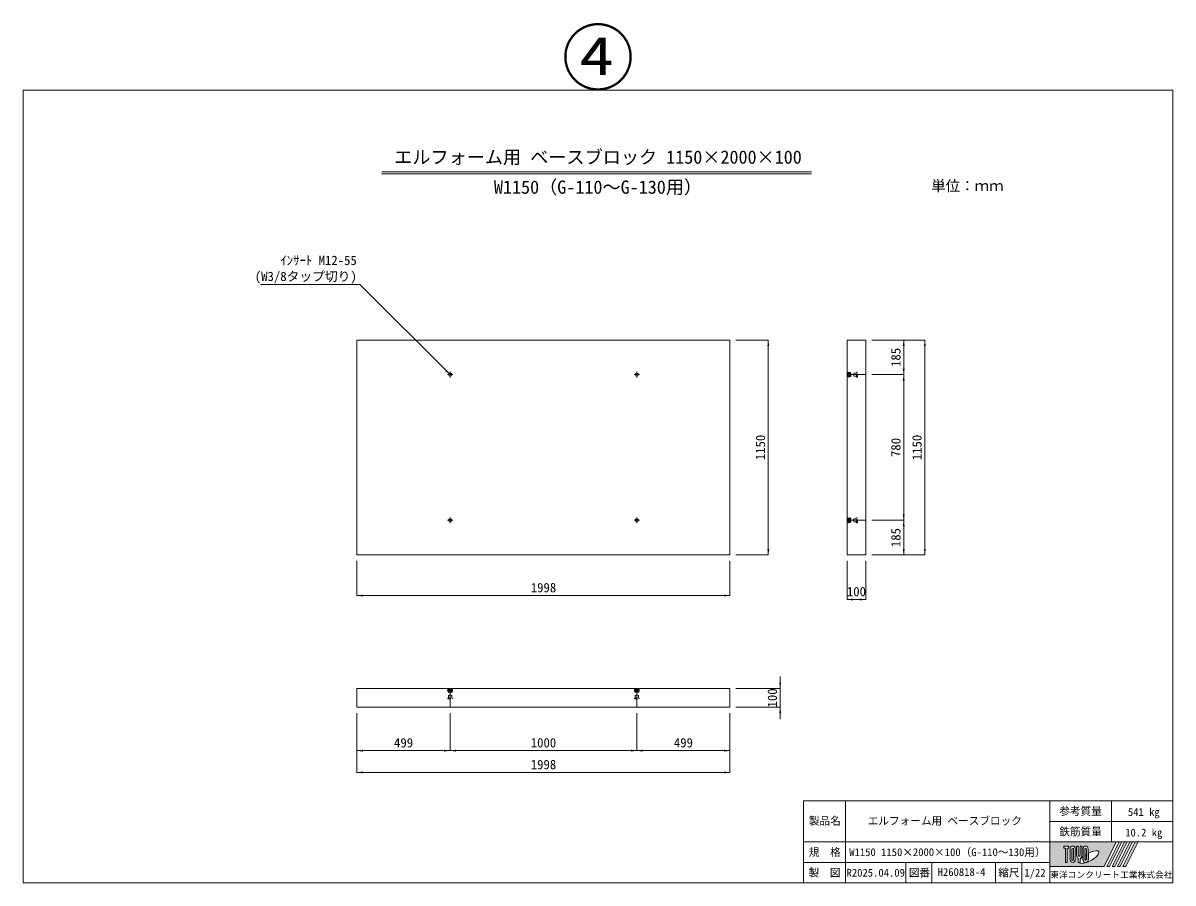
# Model space of a CAD drawing. Units: millimetres at full size; some dimension numbers follow another scale. Extents: x 48 to 43288, y -58809 to -8936.
# Drawn here: x 22296 to 28456, y -35691 to -31085 of the extents above; entities that cross this region are included whole.
import ezdxf
from ezdxf.enums import TextEntityAlignment as Align

# ---------------------------------------------------------------- set-up
doc = ezdxf.new("R2010")
doc.units = ezdxf.units.MM
doc.header["$LTSCALE"] = 75
doc.linetypes.add('USER2', pattern=[8.5725, 5.715, -0.9525, 0.9525, -0.9525])
doc.linetypes.add('USER3', pattern=[0.405, 0.225, -0.18])
for name, color, linetype, lineweight in [('_0-0_', 7, 'Continuous', 9), ('寸法線', 7, 'Continuous', 9), ('引出線', 4, 'Continuous', 9), ('本体', 7, 'Continuous', 9), ('枠', 5, 'Continuous', 5), ('補助線', 8, 'Continuous', 13), ('ｲﾝｻｰﾄ', 3, 'USER3', 5)]:
    doc.layers.add(name, color=color, linetype=linetype, lineweight=lineweight)
doc.styles.add('ＭＳ ゴシック', font='')
doc.styles.get('ＭＳ ゴシック').set_extended_font_data('MS Gothic')

# ---------------------------------------------------------------- blocks, each defined once
blk = doc.blocks.new('filled_arrow')
at = {"color": 0, "linetype": 'Continuous', "lineweight": -2}
blk.add_solid([(7.5, 1.25), (0, 0), (7.5, -1.25)], dxfattribs=at)

msp = doc.modelspace()

# ---------------------------------------------------------------- hatches: boundary and pattern name
at = {"layer": '枠'}
h = msp.add_hatch(color=7, dxfattribs=at)
h.paths.add_polyline_path([(27795.53, -35470.69), (27795.53, -35602.69), (28085.93, -35602.69), (28151.93, -35470.69)])
edge = h.paths.add_edge_path(flags=16)
edge.add_ellipse((28006.38, -35551.95), major_axis=(51.71744, 28.94828), ratio=0.34714734178397555, start_angle=-144.31121551620186, end_angle=72.18990366954966, ccw=False)
edge.add_ellipse((27987.23, -35564.45), major_axis=(-0, 17.6), ratio=0.8463541477272727, start_angle=-160.70345668549393, end_angle=-90.0000000000355)
edge.add_line((28002.13, -35564.45), (28002.13, -35530.9))
edge = h.paths.add_edge_path(flags=16)
edge.add_ellipse((27987.23, -35508.94), major_axis=(-0, 16.24615), ratio=0.8463541586519492, start_angle=-89.99999999999534, end_angle=90.00000000000472, ccw=False)
edge.add_line((28000.98, -35508.94), (28000.98, -35564.45))
edge.add_ellipse((27987.23, -35564.45), major_axis=(0, 16.24615), ratio=0.8463541586519492, start_angle=90.00000000001296, end_angle=-89.99999999998693, ccw=False)
edge.add_line((27973.48, -35564.45), (27973.48, -35508.94))
edge = h.paths.add_edge_path(flags=16)
edge.add_line((27991.81, -35508.94), (27991.81, -35564.45))
edge.add_ellipse((27987.23, -35564.45), major_axis=(-0, 5.41538), ratio=0.8463540450032638, start_angle=89.99999999996146, end_angle=-90.00000000003905, ccw=False)
edge.add_line((27982.65, -35564.45), (27982.65, -35508.94))
edge.add_ellipse((27987.23, -35508.94), major_axis=(-0, 5.41538), ratio=0.8463540450032638, start_angle=-90.0000000000768, end_angle=89.99999999992292, ccw=False)
edge = h.paths.add_edge_path(flags=16)
edge.add_line((27990.67, -35537.31), (27990.67, -35564.45))
edge.add_ellipse((27987.23, -35564.45), major_axis=(0, 4.06154), ratio=0.8463542628432875, start_angle=90.00000000015393, end_angle=-89.99999999984641, ccw=False)
edge.add_line((27983.79, -35564.45), (27983.79, -35541.75))
edge.add_ellipse((28006.38, -35551.95), major_axis=(51.71744, 28.94828), ratio=0.34714734178397555, start_angle=107.79174141112844, end_angle=126.4713182157434, ccw=False)
edge = h.paths.add_edge_path(flags=16)
edge.add_line((27966.6, -35492.69), (27966.6, -35542.45))
edge.add_ellipse((27952.85, -35542.45), major_axis=(0, 16.24615), ratio=0.8463541586519492, start_angle=-163.3411666406821, end_angle=-89.99999999999164, ccw=False)
edge.add_line((27957.44, -35557.76), (27957.44, -35580.69))
edge.add_line((27957.44, -35580.69), (27948.27, -35580.69))
edge.add_line((27948.27, -35580.69), (27948.27, -35557.76))
edge.add_ellipse((27952.85, -35542.45), major_axis=(-0, 16.24615), ratio=0.8463541586519492, start_angle=89.99999999999187, end_angle=163.34116664068213, ccw=False)
edge.add_line((27939.1, -35542.45), (27939.1, -35492.69))
edge.add_line((27939.1, -35492.69), (27948.27, -35492.69))
edge.add_line((27948.27, -35492.69), (27948.27, -35542.45))
edge.add_ellipse((27952.85, -35542.45), major_axis=(0, 5.41538), ratio=0.8463540450032638, start_angle=90.0000000000386, end_angle=-89.99999999996093)
edge.add_line((27957.44, -35542.45), (27957.44, -35492.69))
edge.add_line((27957.44, -35492.69), (27966.6, -35492.69))
edge = h.paths.add_edge_path(flags=16)
edge.add_line((27972.33, -35550.44), (27972.33, -35564.45))
edge.add_ellipse((27987.23, -35564.45), major_axis=(0, 17.6), ratio=0.8463541477272727, start_angle=90.00000000001185, end_angle=-171.5442702379547)
edge.add_ellipse((28006.38, -35551.95), major_axis=(51.71744, 28.94828), ratio=0.34714734178397555, start_angle=-178.64953570016496, end_angle=-148.29244166440515, ccw=False)
edge.add_line((27955.46, -35582.05), (27958.58, -35582.05))
edge.add_line((27958.58, -35582.05), (27958.58, -35564.89))
edge.add_ellipse((28006.38, -35551.95), major_axis=(51.71744, 28.94828), ratio=0.3471473417839755, start_angle=148.21912000478065, end_angle=165.90812145711823, ccw=False)
edge = h.paths.add_edge_path(flags=16)
edge.add_ellipse((27918.48, -35508.94), major_axis=(0, 16.24615), ratio=0.8463541586519492, start_angle=-89.99999999995623, end_angle=90.0000000000432, ccw=False)
edge.add_line((27932.23, -35508.94), (27932.23, -35564.45))
edge.add_ellipse((27918.48, -35564.45), major_axis=(-0, 16.24615), ratio=0.8463541586519492, start_angle=89.9999999999743, end_angle=-90.00000000002598, ccw=False)
edge.add_line((27904.73, -35564.45), (27904.73, -35508.94))
edge = h.paths.add_edge_path(flags=16)
edge.add_line((27923.06, -35508.94), (27923.06, -35564.45))
edge.add_ellipse((27918.48, -35564.45), major_axis=(0, 5.41538), ratio=0.8463540450032638, start_angle=90.0000000000386, end_angle=-89.99999999996095, ccw=False)
edge.add_line((27913.9, -35564.45), (27913.9, -35508.94))
edge.add_ellipse((27918.48, -35508.94), major_axis=(-0, 5.41538), ratio=0.8463540450032638, start_angle=-90.0000000000768, end_angle=89.99999999992292, ccw=False)
h.paths.add_polyline_path([(27897.85, -35492.69), (27897.85, -35503.52), (27888.69, -35503.52), (27888.69, -35580.69), (27879.52, -35580.69), (27879.52, -35503.52), (27870.35, -35503.52), (27870.35, -35492.69)], flags=16)
for points in [[(28100.45, -35602.69), (28114.97, -35602.69), (28180.97, -35470.69), (28166.45, -35470.69)], [(28210.01, -35470.69), (28195.49, -35470.69), (28129.49, -35602.69), (28144.01, -35602.69)], [(28239.05, -35470.69), (28224.53, -35470.69), (28158.53, -35602.69), (28173.05, -35602.69)], [(28268.09, -35470.69), (28253.57, -35470.69), (28187.57, -35602.69), (28202.09, -35602.69)]]:
    msp.add_hatch(color=7, dxfattribs=at).paths.add_polyline_path(points)

# ---------------------------------------------------------------- linework, layer by layer
at = {"layer": '_0-0_'}
for p, q in [((24216.62, -31893.61), (26519.21, -31893.61)), ((24216.77, -31881.72), (26519.21, -31881.72))]:
    msp.add_line(p, q, dxfattribs=at)
at = {"layer": '寸法線'}
for p, q in [((26114.5, -32783.4), (26287.73, -32783.4)), ((26287.73, -33933.4), (26287.73, -32783.4)), ((26841.85, -32783.4), (27126.28, -32783.4)), ((26841.85, -32783.4), (27013.18, -32783.4)), ((27013.18, -32968.4), (27013.18, -32783.4)), ((27126.28, -33933.4), (27126.28, -32783.4)), ((26841.85, -32968.4), (27013.18, -32968.4)), ((26841.85, -32968.4), (27013.18, -32968.4)), ((27013.18, -33748.4), (27013.18, -32968.4)), ((26841.85, -33748.4), (27013.18, -33748.4)), ((26841.85, -33748.4), (27013.18, -33748.4)), ((27013.18, -33933.4), (27013.18, -33748.4)), ((26114.5, -33933.4), (26287.73, -33933.4)), ((26841.85, -33933.4), (27126.28, -33933.4)), ((26841.85, -33933.4), (27013.18, -33933.4)), ((24084.5, -33965.4), (24084.5, -34151.35)), ((26082.5, -33965.4), (26082.5, -34151.35)), ((26709.85, -33965.4), (26709.85, -34172.48)), ((26809.85, -33965.4), (26809.85, -34172.48)), ((24084.5, -34151.35), (26082.5, -34151.35)), ((26709.85, -34172.48), (26809.85, -34172.48)), ((26351.49, -34813.56), (26351.49, -34585.56)), ((26114.5, -34649.56), (26351.49, -34649.56)), ((24084.5, -34781.56), (24084.5, -35098.58)), ((24583.5, -34781.56), (24583.5, -34981.93)), ((24583.5, -34781.56), (24583.5, -34981.93)), ((25583.5, -34781.56), (25583.5, -34981.93)), ((25583.5, -34781.56), (25583.5, -34981.93)), ((26082.5, -34781.56), (26082.5, -35098.58)), ((26082.5, -34781.56), (26082.5, -34981.93)), ((26114.5, -34749.56), (26351.49, -34749.56)), ((24084.5, -34813.56), (24084.5, -34981.93)), ((24084.5, -34981.93), (24583.5, -34981.93)), ((24583.5, -34981.93), (25583.5, -34981.93)), ((25583.5, -34981.93), (26082.5, -34981.93)), ((24084.5, -35098.58), (26082.5, -35098.58))]:
    msp.add_line(p, q, dxfattribs=at)
at = {"layer": '寸法線', "linetype": 'USER2'}
for p, q in [((24583.5, -32983.29), (24583.5, -32953.5)), ((25583.5, -32983.29), (25583.5, -32953.5)), ((24568.61, -32968.4), (24598.39, -32968.4)), ((25568.61, -32968.4), (25598.39, -32968.4)), ((24568.61, -33748.4), (24598.39, -33748.4)), ((24583.5, -33763.29), (24583.5, -33733.5)), ((25568.61, -33748.4), (25598.39, -33748.4)), ((25583.5, -33763.29), (25583.5, -33733.5))]:
    msp.add_line(p, q, dxfattribs=at)
at = {"layer": '引出線'}
msp.add_lwpolyline([(24583.5, -32968.4), (24100.08, -32484.98), (23567.07, -32484.98)], dxfattribs=at)
at = {"layer": '本体'}
for p, q in [((26082.5, -32783.4), (24084.5, -32783.4)), ((24084.5, -32783.4), (24084.5, -33933.4)), ((26082.5, -33933.4), (26082.5, -32783.4)), ((26709.85, -32783.4), (26809.85, -32783.4)), ((26709.85, -32783.4), (26709.85, -33933.4)), ((26809.85, -32783.4), (26809.85, -33933.4)), ((24084.5, -33933.4), (26082.5, -33933.4)), ((26709.85, -33933.4), (26809.85, -33933.4)), ((24084.5, -34649.56), (24084.5, -34749.56)), ((24084.5, -34649.56), (26082.5, -34649.56)), ((26082.5, -34649.56), (26082.5, -34749.56)), ((24084.5, -34749.56), (26082.5, -34749.56))]:
    msp.add_line(p, q, dxfattribs=at)
at = {"layer": '枠', "lineweight": 20}
for p, q in [((22295.53, -31444.69), (28455.53, -31444.69)), ((22295.53, -35690.69), (22295.53, -31444.69)), ((28455.53, -35690.69), (28455.53, -31444.69)), ((26475.53, -35690.69), (26475.53, -35250.69)), ((28455.53, -35250.69), (26475.53, -35250.69)), ((26702.08, -35690.69), (26702.08, -35250.69)), ((27795.53, -35690.69), (27795.53, -35250.69)), ((28125.53, -35470.69), (28125.53, -35250.69)), ((28455.53, -35360.69), (27795.53, -35360.69)), ((28455.53, -35470.69), (26475.53, -35470.69)), ((27795.53, -35580.69), (26475.53, -35580.69)), ((27024.43, -35690.69), (27024.43, -35580.69)), ((27164.43, -35690.69), (27164.43, -35580.69)), ((27505.53, -35690.69), (27505.53, -35580.69)), ((27645.53, -35690.69), (27645.53, -35580.69)), ((22295.53, -35690.69), (28455.53, -35690.69))]:
    msp.add_line(p, q, dxfattribs=at)
at = {"layer": '枠'}
for p, q in [((27795.53, -35470.69), (28151.93, -35470.69)), ((27795.53, -35470.69), (27795.53, -35602.69)), ((28151.93, -35470.69), (28085.93, -35602.69)), ((28166.45, -35470.69), (28100.45, -35602.69)), ((28180.97, -35470.69), (28114.97, -35602.69)), ((28195.49, -35470.69), (28129.49, -35602.69)), ((28210.01, -35470.69), (28144.01, -35602.69)), ((28224.53, -35470.69), (28158.53, -35602.69)), ((28166.45, -35470.69), (28180.97, -35470.69)), ((28239.05, -35470.69), (28173.05, -35602.69)), ((28253.57, -35470.69), (28187.57, -35602.69)), ((28195.49, -35470.69), (28210.01, -35470.69)), ((28268.09, -35470.69), (28202.09, -35602.69)), ((28224.53, -35470.69), (28239.05, -35470.69)), ((28253.57, -35470.69), (28268.09, -35470.69)), ((27870.35, -35492.69), (27870.35, -35503.52)), ((27870.35, -35492.69), (27897.85, -35492.69)), ((27879.52, -35503.52), (27870.35, -35503.52)), ((27879.52, -35503.52), (27879.52, -35580.69)), ((27888.69, -35503.52), (27888.69, -35580.69)), ((27897.85, -35503.52), (27888.69, -35503.52)), ((27897.85, -35492.69), (27897.85, -35503.52)), ((27904.73, -35508.94), (27904.73, -35564.45)), ((27913.9, -35564.45), (27913.9, -35508.94)), ((27923.06, -35508.94), (27923.06, -35564.45)), ((27932.23, -35564.45), (27932.23, -35508.94)), ((27939.1, -35492.69), (27948.27, -35492.69)), ((27939.1, -35542.45), (27939.1, -35492.69)), ((27948.27, -35492.69), (27948.27, -35542.45)), ((27957.44, -35492.69), (27966.6, -35492.69)), ((27957.44, -35542.45), (27957.44, -35492.69)), ((27966.6, -35492.69), (27966.6, -35542.45)), ((27973.48, -35508.94), (27973.48, -35564.45)), ((27982.65, -35564.45), (27982.65, -35508.94)), ((27983.79, -35564.45), (27983.79, -35541.75)), ((27990.67, -35537.31), (27990.67, -35564.45)), ((27991.81, -35508.94), (27991.81, -35564.45)), ((28000.98, -35564.45), (28000.98, -35508.94)), ((28002.13, -35564.45), (28002.13, -35530.9)), ((27795.53, -35602.69), (28085.93, -35602.69)), ((27888.69, -35580.69), (27879.52, -35580.69)), ((27948.27, -35557.76), (27948.27, -35580.69)), ((27957.44, -35580.69), (27948.27, -35580.69)), ((27955.46, -35582.05), (27958.58, -35582.05)), ((27957.44, -35557.76), (27957.44, -35580.69)), ((27958.58, -35564.89), (27958.58, -35582.05)), ((27972.33, -35550.44), (27972.33, -35564.45)), ((28100.45, -35602.69), (28114.97, -35602.69)), ((28129.49, -35602.69), (28144.01, -35602.69)), ((28158.53, -35602.69), (28173.05, -35602.69)), ((28187.57, -35602.69), (28202.09, -35602.69))]:
    msp.add_line(p, q, dxfattribs=at)
for centre, major_axis, ratio, start_param, end_param in [((27918.48, -35508.94), (0, 16.24615), 0.846354, 4.712388980385336, 7.8539816339751205), ((27918.48, -35508.94), (-0, 5.41538), 0.846354, 4.7123889803835555, 7.853981633973345), ((27952.85, -35542.45), (-0, 16.24615), 0.846354, 1.5707963267947758, 2.801755744134968), ((27952.85, -35542.45), (0, 5.41538), 0.846354, 1.5707963267954668, 4.712388980385267), ((27952.85, -35542.45), (0, 16.24615), 0.846354, 3.4814295630446197, 4.712388980384813), ((27987.23, -35508.94), (-0, 16.24615), 0.846354, 4.712388980384759, 7.853981633974552), ((27987.23, -35508.94), (-0, 5.41538), 0.846354, 4.7123889803835555, 7.853981633973345), ((28006.38, -35551.95), (51.71744, 28.94828), 0.347147, 1.681740509796969, 1.8219833196615334), ((28006.38, -35551.95), (51.71744, 28.94828), 0.347147, 4.262185332381554, 7.742916281338552), ((27918.48, -35564.45), (-0, 16.24615), 0.846354, 1.5707963267945175, 4.712388980384306), ((27918.48, -35564.45), (0, 5.41538), 0.846354, 1.5707963267954668, 4.712388980385267), ((28006.38, -35551.95), (51.71744, 28.94828), 0.347147, 3.209397509057183, 4.200445063285533), ((28006.38, -35551.95), (51.71744, 28.94828), 0.347147, 2.0815196641224665, 2.5155126073167438), ((27987.23, -35564.45), (0, 17.6), 0.846354, 1.5707963267950718, 3.3154678663292643), ((27987.23, -35564.45), (0, 16.24615), 0.846354, 1.570796326795088, 4.712388980384883), ((27987.23, -35564.45), (-0, 5.41538), 0.846354, 1.5707963267943275, 4.712388980384113), ((27987.23, -35564.45), (0, 4.06154), 0.846354, 1.5707963267971712, 4.71238898038696), ((27987.23, -35564.45), (-0, 17.6), 0.846354, 3.5338438000142247, 4.712388980384166)]:
    msp.add_ellipse(centre, major_axis=major_axis, ratio=ratio, start_param=start_param, end_param=end_param, dxfattribs=at)
at = {"layer": '補助線'}
for p, q in [((26809.85, -32968.4), (26709.85, -32968.4)), ((26709.85, -32968.4), (26764.85, -32968.4)), ((26809.85, -33748.4), (26709.85, -33748.4)), ((26709.85, -33748.4), (26764.85, -33748.4)), ((24583.5, -34749.56), (24583.5, -34649.56)), ((24583.5, -34649.56), (24583.5, -34704.56)), ((25583.5, -34749.56), (25583.5, -34649.56)), ((25583.5, -34649.56), (25583.5, -34704.56))]:
    msp.add_line(p, q, dxfattribs=at)
at = {"layer": 'ｲﾝｻｰﾄ'}
for p, q in [((26719.1, -32981.64), (26719.1, -32955.15)), ((26719.1, -32955.15), (26720.6, -32955.15)), ((26720.6, -32981.64), (26720.6, -32955.15)), ((26760.85, -32955.64), (26764.85, -32955.64)), ((26760.85, -32981.15), (26760.85, -32955.64)), ((26764.85, -32981.15), (26764.85, -32955.64)), ((26709.85, -32957.65), (26719.1, -32956.4)), ((26709.85, -32979.14), (26709.85, -32957.65)), ((26709.85, -32979.14), (26719.1, -32980.4)), ((26714.85, -32976.65), (26714.85, -32960.15)), ((26714.85, -32960.15), (26760.85, -32960.15)), ((26714.85, -32963.15), (26744.85, -32963.15)), ((26714.85, -32973.65), (26744.85, -32973.65)), ((26714.85, -32976.65), (26760.85, -32976.65)), ((26719.1, -32981.64), (26720.6, -32981.64)), ((26729.85, -32957.65), (26720.6, -32956.4)), ((26729.85, -32979.14), (26720.6, -32980.4)), ((26729.85, -32979.14), (26729.85, -32957.65)), ((26744.85, -32973.65), (26744.85, -32963.15)), ((26760.85, -32981.15), (26764.85, -32981.15)), ((26709.85, -33737.65), (26719.1, -33736.4)), ((26709.85, -33759.14), (26709.85, -33737.65)), ((26714.85, -33756.65), (26714.85, -33740.15)), ((26714.85, -33740.15), (26760.85, -33740.15)), ((26714.85, -33743.15), (26744.85, -33743.15)), ((26714.85, -33753.65), (26744.85, -33753.65)), ((26714.85, -33756.65), (26760.85, -33756.65)), ((26719.1, -33761.64), (26719.1, -33735.15)), ((26719.1, -33735.15), (26720.6, -33735.15)), ((26720.6, -33761.64), (26720.6, -33735.15)), ((26729.85, -33737.65), (26720.6, -33736.4)), ((26729.85, -33759.14), (26729.85, -33737.65)), ((26744.85, -33753.65), (26744.85, -33743.15)), ((26760.85, -33735.64), (26764.85, -33735.64)), ((26760.85, -33761.15), (26760.85, -33735.64)), ((26764.85, -33761.15), (26764.85, -33735.64)), ((26709.85, -33759.14), (26719.1, -33760.4)), ((26719.1, -33761.64), (26720.6, -33761.64)), ((26729.85, -33759.14), (26720.6, -33760.4)), ((26760.85, -33761.15), (26764.85, -33761.15)), ((24570.25, -34658.81), (24570.25, -34660.31)), ((24570.25, -34658.81), (24596.75, -34658.81)), ((24570.25, -34660.31), (24596.75, -34660.31)), ((24572.75, -34649.56), (24571.5, -34658.81)), ((24572.75, -34669.56), (24571.5, -34660.31)), ((24572.75, -34649.56), (24594.25, -34649.56)), ((24572.75, -34669.56), (24594.25, -34669.56)), ((24575.25, -34654.56), (24591.75, -34654.56)), ((24575.25, -34654.56), (24575.25, -34700.56)), ((24578.25, -34654.56), (24578.25, -34684.56)), ((24588.75, -34654.56), (24588.75, -34684.56)), ((24591.75, -34654.56), (24591.75, -34700.56)), ((24594.25, -34649.56), (24595.5, -34658.81)), ((24594.25, -34669.56), (24595.5, -34660.31)), ((24596.75, -34658.81), (24596.75, -34660.31)), ((25570.25, -34658.81), (25570.25, -34660.31)), ((25570.25, -34658.81), (25596.75, -34658.81)), ((25570.25, -34660.31), (25596.75, -34660.31)), ((25572.75, -34649.56), (25571.5, -34658.81)), ((25572.75, -34669.56), (25571.5, -34660.31)), ((25572.75, -34649.56), (25594.25, -34649.56)), ((25572.75, -34669.56), (25594.25, -34669.56)), ((25575.25, -34654.56), (25591.75, -34654.56)), ((25575.25, -34654.56), (25575.25, -34700.56)), ((25578.25, -34654.56), (25578.25, -34684.56)), ((25588.75, -34654.56), (25588.75, -34684.56)), ((25591.75, -34654.56), (25591.75, -34700.56)), ((25594.25, -34649.56), (25595.5, -34658.81)), ((25594.25, -34669.56), (25595.5, -34660.31)), ((25596.75, -34658.81), (25596.75, -34660.31)), ((24570.75, -34700.56), (24570.75, -34704.56)), ((24570.75, -34700.56), (24596.25, -34700.56)), ((24570.75, -34704.56), (24596.25, -34704.56)), ((24578.25, -34684.56), (24588.75, -34684.56)), ((24596.25, -34700.56), (24596.25, -34704.56)), ((25570.75, -34700.56), (25570.75, -34704.56)), ((25570.75, -34700.56), (25596.25, -34700.56)), ((25570.75, -34704.56), (25596.25, -34704.56)), ((25578.25, -34684.56), (25588.75, -34684.56)), ((25596.25, -34700.56), (25596.25, -34704.56))]:
    msp.add_line(p, q, dxfattribs=at)
at = {"layer": 'ｲﾝｻｰﾄ', "linetype": 'Continuous', "lineweight": 9}
for centre in [(24583.5, -32968.4), (25583.5, -32968.4), (24583.5, -33748.4), (25583.5, -33748.4)]:
    msp.add_circle(centre, 8.25, dxfattribs=at)

# ---------------------------------------------------------------- block references
at = {"layer": '寸法線', "xscale": 4.27, "yscale": 4.27}
for p, rotation in [((26287.73, -32783.4), 270), ((27013.18, -32783.4), 270), ((27126.28, -32783.4), 270), ((27013.18, -32968.4), 90), ((27013.18, -32968.4), 270), ((27013.18, -33748.4), 90), ((27013.18, -33748.4), 270), ((26287.73, -33933.4), 90), ((27013.18, -33933.4), 90), ((27126.28, -33933.4), 90), ((26082.5, -34151.35), 180), ((26809.85, -34172.48), 180), ((26351.49, -34649.56), 90), ((26351.49, -34749.56), 270), ((24583.5, -34981.93), 180), ((25583.5, -34981.93), 180), ((26082.5, -34981.93), 180), ((26082.5, -35098.58), 180)]:
    msp.add_blockref('filled_arrow', p, dxfattribs=dict(at, rotation=rotation))
for p in [(24084.5, -34151.35), (26709.85, -34172.48), (24084.5, -34981.93), (24583.5, -34981.93), (25583.5, -34981.93), (24084.5, -35098.58)]:
    msp.add_blockref('filled_arrow', p, dxfattribs=at)
at = {"layer": '引出線', "xscale": 4.27, "yscale": 4.27, "rotation": 135}
msp.add_blockref('filled_arrow', (24583.5, -32968.4), dxfattribs=at)

# ---------------------------------------------------------------- texts
at = {"layer": '_0-0_', "style": 'ＭＳ ゴシック'}
for s, height, p in [('エルフォーム用 ベースブロック 1150×2000×100', 71.21, (25375.53, -31860.3)), ('W1150（G-110～G-130用）', 71.21, (25375.53, -32021.06)), ('単位：ｍｍ', 56.96, (27353.95, -32002.55))]:
    msp.add_text(s, height=height, dxfattribs=at).set_placement(p, align=Align.BOTTOM_CENTER)
msp.add_text('H260818-4', height=41.77, dxfattribs=at).set_placement((27194.9, -35665.26), align=Align.BOTTOM_LEFT)
at = {"layer": '寸法線', "style": 'ＭＳ ゴシック'}
for s, p in [('185', (26970.78, -32875.9)), ('1150', (26245.33, -33358.4)), ('780', (26970.78, -33358.4)), ('1150', (27083.88, -33358.4)), ('185', (26970.78, -33840.9)), ('100', (26309.09, -34699.56))]:
    msp.add_text(s, height=50.13, rotation=90, dxfattribs=at).set_placement(p, align=Align.MIDDLE_CENTER)
for s, p in [('1998', (25083.5, -34108.95)), ('100', (26759.85, -34130.1)), ('499', (24334, -34939.53)), ('1000', (25083.5, -34939.53)), ('499', (25833, -34939.53)), ('1998', (25083.5, -35056.18))]:
    msp.add_text(s, height=50.13, dxfattribs=at).set_placement(p, align=Align.MIDDLE_CENTER)
at = {"layer": '引出線', "style": 'ＭＳ ゴシック'}
for s, p in [('ｲﾝｻｰﾄ M12-55', (23673.83, -32396.37)), ('(W3/8タップ切り)', (23537.08, -32482.17))]:
    msp.add_text(s, height=50.13, dxfattribs=at).set_placement(p, align=Align.BOTTOM_LEFT)
at = {"layer": '枠', "color": 7, "style": 'ＭＳ ゴシック'}
for s, height, p in [('参考質量', 41.77, (27960.53, -35305.69)), ('541 kg', 41.77, (28298.95, -35310.64)), ('製品名', 41.77, (26590.07, -35357.9)), ('エルフォーム用 ベースブロック ', 41.77, (27247.32, -35357.9)), ('鉄筋質量', 41.77, (27960.53, -35415.69)), ('10.2 kg', 41.77, (28298.95, -35420.64)), ('規\u3000格', 41.77, (26590.07, -35525.69)), ('W1150 1150×2000×100（G-110～130用）', 41.77, (27247.32, -35525.69)), ('製  図', 41.77, (26588.81, -35635.69)), ('R2025.04.09', 41.77, (26863.26, -35635.69)), ('図番', 41.77, (27097.54, -35635.69)), ('縮尺', 41.77, (27576.14, -35635.69)), ('1/22', 41.77, (27716.46, -35635.69)), ('東洋コンクリート工業株式会社', 33.42, (28125.53, -35646.69))]:
    msp.add_text(s, height=height, dxfattribs=at).set_placement(p, align=Align.MIDDLE_CENTER)
at = {"layer": '補助線', "color": 1, "style": 'ＭＳ ゴシック'}
msp.add_text('④', height=284.8, dxfattribs=at).set_placement((25375.53, -31499.32), align=Align.BOTTOM_CENTER)

doc.saveas('drawing.dxf')
